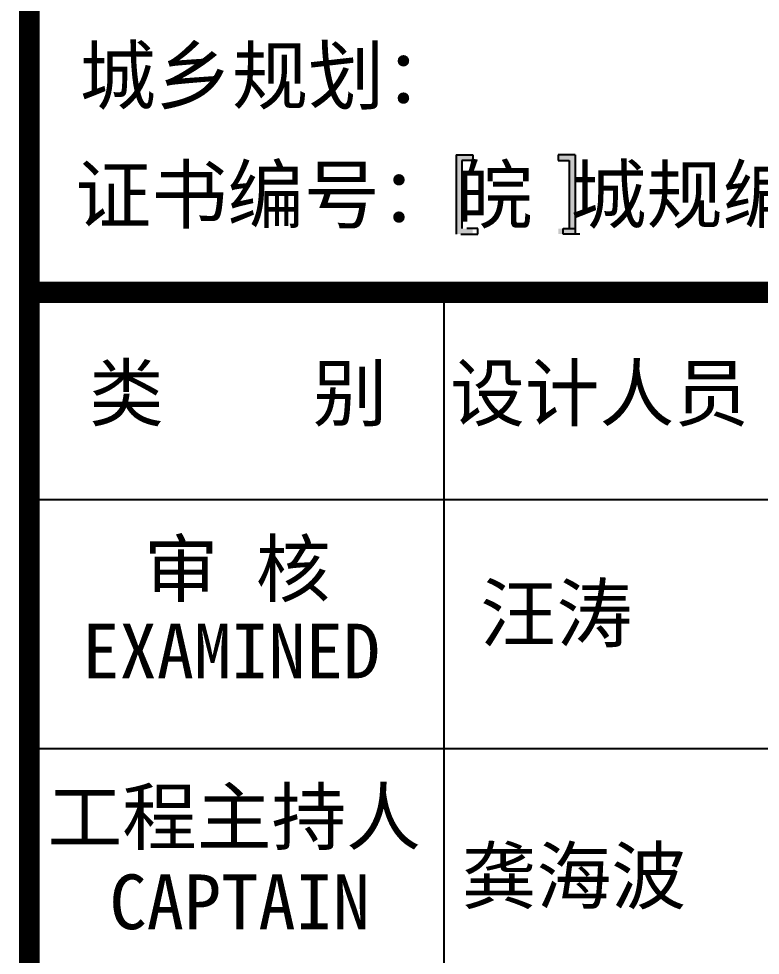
# Model space of a CAD drawing. Extents: x 1036631 to 1215829, y 649019 to 896649.
# Drawn here: x 1205029 to 1210614, y 762822 to 769877 of the extents above; entities that cross this region are included whole.
import ezdxf

# ---------------------------------------------------------------- set-up
doc = ezdxf.new("R2010")
doc.units = 0
doc.header["$LTSCALE"] = 1000
doc.header["$MEASUREMENT"] = 0
doc.layers.add('图框', color=7, linetype='Continuous')
doc.layers.add('签名', color=7, linetype='Continuous')
doc.styles.add('STYLE-黑体', font='simhei.ttf')
doc.styles.add('黑体', font='simhei.ttf')

msp = doc.modelspace()

# ---------------------------------------------------------------- hatches: boundary and pattern name
at = {"layer": '图框'}
for points in [[(1208367.5, 768809.6), (1208449.5, 768809.6), (1208449.5, 768850.6), (1208411.7, 768850.6), (1208323.3, 768850.6), (1208323.3, 768254.8), (1208411.7, 768254.8), (1208449.5, 768254.8), (1208449.5, 768295.8), (1208367.5, 768295.8)], [(1209175.5, 768295.8), (1209093.4, 768295.8), (1209093.4, 768254.8), (1209131.3, 768254.8), (1209219.7, 768254.8), (1209219.7, 768850.6), (1209131.3, 768850.6), (1209093.4, 768850.6), (1209093.4, 768809.6), (1209175.5, 768809.6)]]:
    msp.add_hatch(color=4, dxfattribs=at).paths.add_polyline_path(points)

# ---------------------------------------------------------------- linework, layer by layer
at = {"layer": '图框', "color": 4}
for p, q in [((1205109.1, 781818.7), (1205109.1, 717818.7)), ((1208323.3, 768850.6), (1208411.7, 768850.6)), ((1208323.3, 768850.6), (1208323.3, 768254.8)), ((1208449.5, 768809.6), (1208367.5, 768809.6)), ((1208367.5, 768809.6), (1208367.5, 768295.8)), ((1208411.7, 768850.6), (1208449.5, 768850.6)), ((1208449.5, 768850.6), (1208449.5, 768809.6)), ((1209131.3, 768850.6), (1209093.4, 768850.6)), ((1209093.4, 768850.6), (1209093.4, 768809.6)), ((1209093.4, 768809.6), (1209175.5, 768809.6)), ((1209219.7, 768850.6), (1209131.3, 768850.6)), ((1209175.5, 768809.6), (1209175.5, 768295.8)), ((1209219.7, 768850.6), (1209219.7, 768254.8)), ((1208360, 768254.8), (1208448.4, 768254.8)), ((1208486.3, 768295.8), (1208404.2, 768295.8)), ((1208448.4, 768254.8), (1208486.3, 768254.8)), ((1208486.3, 768254.8), (1208486.3, 768295.8)), ((1209130.2, 768254.8), (1209130.2, 768295.8)), ((1209130.2, 768295.8), (1209212.2, 768295.8)), ((1209168.1, 768254.8), (1209130.2, 768254.8)), ((1209256.4, 768254.8), (1209168.1, 768254.8))]:
    msp.add_line(p, q, dxfattribs=at)
at = {"layer": '图框', "color": 0}
for p, q in [((1205109.1, 766254.7), (1214193.9, 766254.7)), ((1205109.1, 766254.7), (1214193.9, 766254.7)), ((1205109.1, 764380.6), (1214193.9, 764380.6))]:
    msp.add_line(p, q, dxfattribs=at)
at = {"layer": '图框', "color": 4, "const_width": 157.7}
msp.add_lwpolyline([(1205109.1, 781818.7), (1205109.1, 717818.7)], dxfattribs=at)
msp.add_lwpolyline([(1205109.1, 781818.7), (1214229.1, 781818.7), (1214229.1, 717818.7), (1205109.1, 717818.7)], close=True, dxfattribs=at)
at = {"layer": '图框', "color": 0}
for const_width in [159.4, 159.4, 159.4, 159.4, 64.5]:
    msp.add_lwpolyline([(1205109.1, 767816.4), (1214194.1, 767816.4)], dxfattribs=dict(at, const_width=const_width))
for points in [[(1208232.5, 766254.7), (1208232.5, 767816.4)], [(1208232.5, 757196.7), (1208232.5, 766254.7)]]:
    msp.add_lwpolyline(points, dxfattribs=at)

# ---------------------------------------------------------------- texts
at = {"layer": '图框', "color": 4}
for s, style, p in [('城乡规划：', '黑体', (1205487.9, 769238.2)), ('证书编号：皖 城规编(162037)', '黑体', (1205454.3, 768341.9)), ('汪涛', 'STYLE-黑体', (1208504.8, 765188.4))]:
    msp.add_text(s, height=420.71, dxfattribs=dict(at, style=style)).set_placement(p)
at = {"layer": '图框', "color": 0, "style": 'STYLE-黑体'}
for s, p in [('类    别 ', (1205559.5, 766851.8)), ('设计人员', (1208279, 766851.8)), ('审 核', (1205971.5, 765527.3)), ('EXAMINED ', (1205507.9, 764908.1)), ('工程主持人', (1205246.1, 763659.5)), ('CAPTAIN', (1205712.5, 763019.1))]:
    msp.add_text(s, height=412.3, dxfattribs=at).set_placement(p)
at = {"layer": '签名', "color": 4, "style": 'STYLE-黑体'}
msp.add_text('龚海波', height=413.13, dxfattribs=at).set_placement((1208365.6, 763213.3))

doc.saveas('drawing.dxf')
